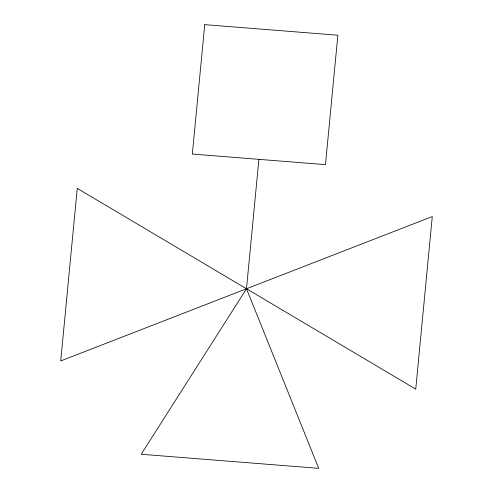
<?xml version="1.0" encoding="UTF-8"?>
<svg xmlns="http://www.w3.org/2000/svg" width="493" height="493" viewBox="0 0 493 493"><rect width="100%" height="100%" fill="white"/><g stroke="black" fill="none" stroke-linecap="round" stroke-linejoin="round"><path stroke-width="0.74" d="M246.5 288.756L318.718 468.35L141.214 454.256L246.5 288.756L258.899 159.344M77.259 188.388L60.725 360.938L432.275 216.575L415.741 389.125L77.259 188.388M204.737 24.65L192.332 154.062L325.466 164.631L337.865 35.219L204.737 24.65"/></g></svg>
